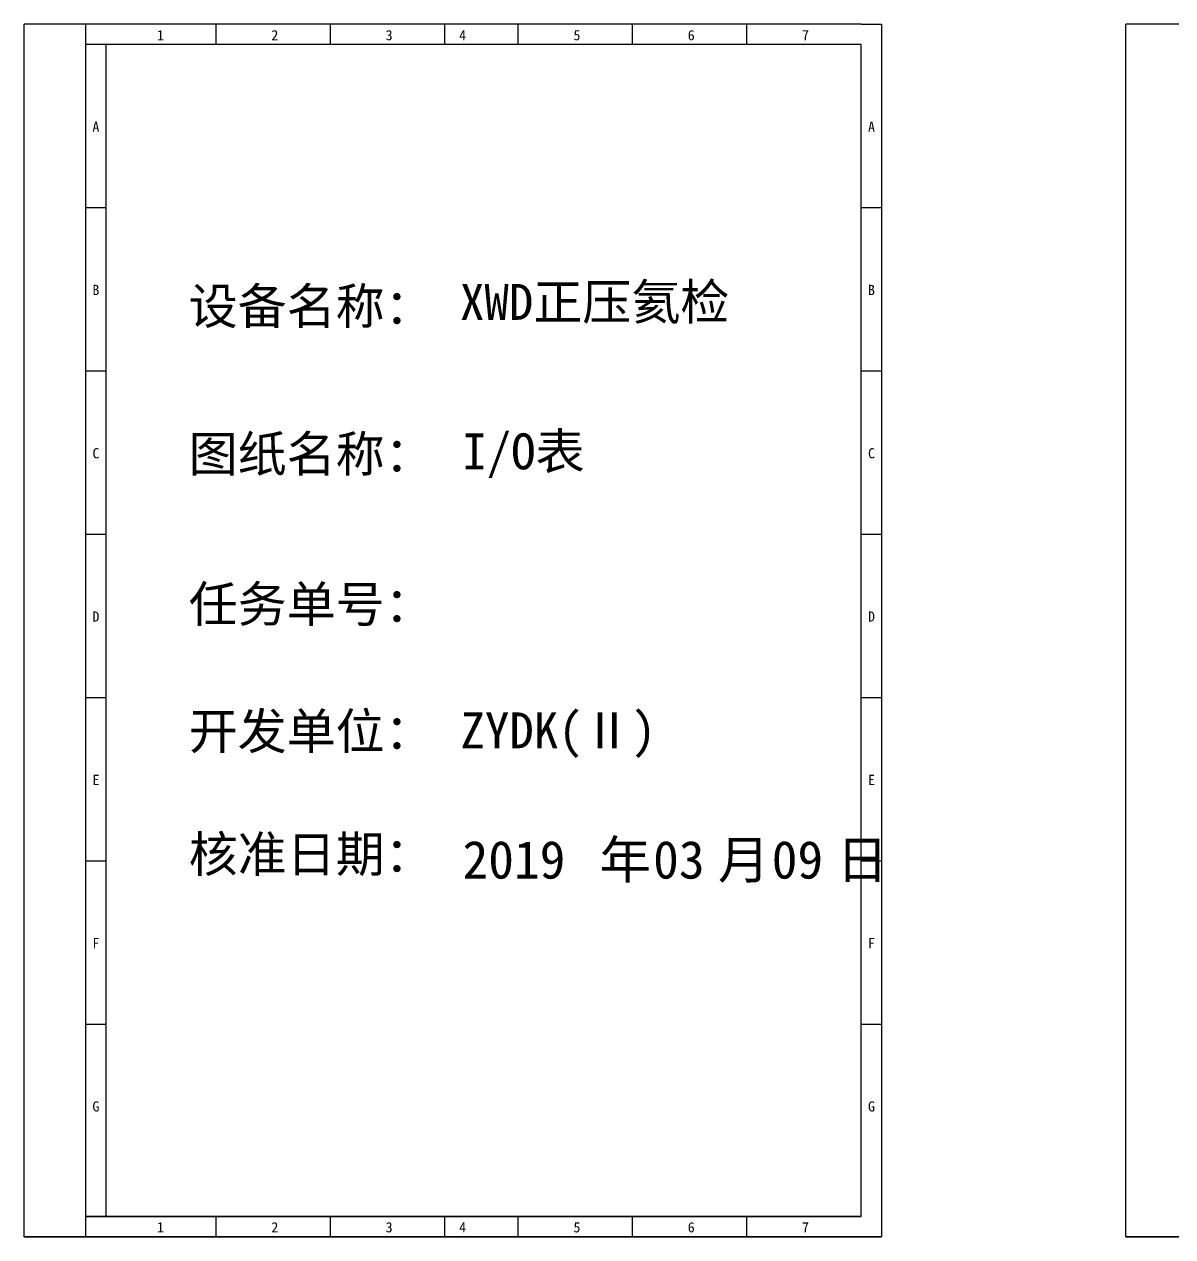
# Model space of a CAD drawing. Header units: millimetres. Extents: x -300 to 54435, y -106 to 60527.
# Drawn here: x 94.9 to 376.3, y 2160.9 to 2457.9 of the extents above; entities that cross this region are included whole.
import ezdxf

# ---------------------------------------------------------------- set-up
doc = ezdxf.new("R2010")
doc.units = ezdxf.units.MM
doc.layers.add('AE_BOR', color=1, linetype='Continuous')
doc.layers.add('电气图内容', color=7, linetype='Continuous')
doc.styles.get("Standard").update_dxf_attribs({"font": ''})
doc.styles.get('Standard').set_extended_font_data('SimSun')

msp = doc.modelspace()

# ---------------------------------------------------------------- linework, layer by layer
at = {"color": 7, "linetype": 'ByBlock'}
for p, q in [((109.906, 2457.899), (109.906, 2160.899)), ((299.906, 2452.899), (109.906, 2452.899)), ((114.906, 2452.899), (114.906, 2165.899)), ((109.906, 2165.899), (299.906, 2165.899)), ((299.906, 2165.899), (109.906, 2165.899))]:
    msp.add_line(p, q, dxfattribs=at)
for points in [[(141.906, 2452.899), (141.906, 2457.899)], [(169.906, 2452.899), (169.906, 2457.899)], [(197.906, 2452.899), (197.906, 2457.899)], [(215.906, 2452.899), (215.906, 2457.899)], [(243.906, 2452.899), (243.906, 2457.899)], [(271.906, 2452.899), (271.906, 2457.899)], [(119.906, 2452.899), (114.906, 2452.899)], [(119.906, 2452.899), (114.906, 2452.899)], [(299.906, 2165.899), (299.906, 2452.899)], [(114.906, 2412.899), (109.906, 2412.899)], [(304.906, 2412.899), (299.906, 2412.899)], [(114.906, 2372.899), (109.906, 2372.899)], [(304.906, 2372.899), (299.906, 2372.899)], [(114.906, 2332.899), (109.906, 2332.899)], [(304.906, 2332.899), (299.906, 2332.899)], [(114.906, 2292.899), (109.906, 2292.899)], [(304.906, 2292.899), (299.906, 2292.899)], [(114.906, 2252.899), (109.906, 2252.899)], [(304.906, 2252.899), (299.906, 2252.899)], [(114.906, 2212.899), (109.906, 2212.899)], [(304.906, 2212.899), (299.906, 2212.899)], [(141.906, 2160.899), (141.906, 2165.899)], [(169.906, 2160.899), (169.906, 2165.899)], [(197.906, 2160.899), (197.906, 2165.899)], [(215.906, 2160.899), (215.906, 2165.899)], [(243.906, 2160.899), (243.906, 2165.899)], [(271.906, 2160.899), (271.906, 2165.899)]]:
    msp.add_lwpolyline(points, dxfattribs=at)
at = {"layer": 'AE_BOR', "color": 7, "linetype": 'ByBlock'}
for p, q in [((94.906, 2160.899), (94.906, 2457.899)), ((114.906, 2457.899), (94.906, 2457.899)), ((299.906, 2457.899), (114.906, 2457.899)), ((299.906, 2457.899), (304.906, 2457.899)), ((304.906, 2457.899), (304.906, 2160.899)), ((364.734, 2160.899), (364.734, 2457.899)), ((384.734, 2457.899), (364.734, 2457.899)), ((304.906, 2160.899), (94.906, 2160.899)), ((94.906, 2160.899), (304.906, 2160.899)), ((574.734, 2160.899), (364.734, 2160.899)), ((364.734, 2160.899), (574.734, 2160.899))]:
    msp.add_line(p, q, dxfattribs=at)

# ---------------------------------------------------------------- texts
at = {"color": 7, "linetype": 'ByBlock', "char_height": 2.5, "attachment_point": 1}
for s, insert, width in [('{\\fKaiTi_GB2312|b0|i0|c134|p0;1}', (127.451, 2456.47), 11.7517), ('{\\fKaiTi_GB2312|b0|i0|c134|p0;2}', (155.451, 2456.47), 11.7517), ('{\\fKaiTi_GB2312|b0|i0|c134|p0;3}', (183.451, 2456.47), 11.7517), ('{\\fKaiTi_GB2312|b0|i0|c134|p0;4}', (201.451, 2456.47), 11.7517), ('{\\fKaiTi_GB2312|b0|i0|c134|p0;5}', (229.451, 2456.47), 11.7517), ('{\\fKaiTi_GB2312|b0|i0|c134|p0;6}', (257.451, 2456.47), 11.7517), ('{\\fKaiTi_GB2312|b0|i0|c134|p0;7}', (285.451, 2456.47), 11.7517), ('{\\fKaiTi_GB2312|b0|i0|c134|p0;A}', (111.614, 2434.07), 5), ('{\\fKaiTi_GB2312|b0|i0|c134|p0;A}', (301.614, 2434.07), 5), ('{\\fKaiTi_GB2312|b0|i0|c134|p0;B}', (111.614, 2394.07), 5), ('{\\fKaiTi_GB2312|b0|i0|c134|p0;B}', (301.614, 2394.07), 5), ('{\\fKaiTi_GB2312|b0|i0|c134|p0;C}', (111.614, 2354.07), 5), ('{\\fKaiTi_GB2312|b0|i0|c134|p0;C}', (301.614, 2354.07), 5), ('{\\fKaiTi_GB2312|b0|i0|c134|p0;D}', (111.614, 2314.07), 5), ('{\\fKaiTi_GB2312|b0|i0|c134|p0;D}', (301.614, 2314.07), 5), ('{\\fKaiTi_GB2312|b0|i0|c134|p0;E}', (111.614, 2274.07), 5), ('{\\fKaiTi_GB2312|b0|i0|c134|p0;E}', (301.614, 2274.07), 5), ('{\\fKaiTi_GB2312|b0|i0|c134|p0;F}', (111.614, 2234.07), 5), ('{\\fKaiTi_GB2312|b0|i0|c134|p0;F}', (301.614, 2234.07), 5), ('{\\fKaiTi_GB2312|b0|i0|c134|p0;G}', (111.614, 2194.07), 5), ('{\\fKaiTi_GB2312|b0|i0|c134|p0;G}', (301.614, 2194.07), 5), ('{\\fKaiTi_GB2312|b0|i0|c134|p0;1}', (127.451, 2164.47), 11.7517), ('{\\fKaiTi_GB2312|b0|i0|c134|p0;2}', (155.451, 2164.47), 11.7517), ('{\\fKaiTi_GB2312|b0|i0|c134|p0;3}', (183.451, 2164.47), 11.7517), ('{\\fKaiTi_GB2312|b0|i0|c134|p0;4}', (201.451, 2164.47), 11.7517), ('{\\fKaiTi_GB2312|b0|i0|c134|p0;5}', (229.451, 2164.47), 11.7517), ('{\\fKaiTi_GB2312|b0|i0|c134|p0;6}', (257.451, 2164.47), 11.7517), ('{\\fKaiTi_GB2312|b0|i0|c134|p0;7}', (285.451, 2164.47), 11.7517)]:
    msp.add_mtext(s, dxfattribs=dict(at, insert=insert, width=width))
at = {"color": 7, "lineweight": 211, "insert": (202.217, 2357.681), "char_height": 8.8, "width": 113.79098, "attachment_point": 1}
msp.add_mtext('{\\fSimSun|b1|i0|c134|p2;\\C256;I/O表}', dxfattribs=at)
at = {"layer": '电气图内容'}
for s, height, p in [('2019', 9.2619, (202.279, 2248.627)), ('年', 9.262, (235.798, 2248.627)), ('03', 9.2619, (248.971, 2248.627)), ('月', 9.262, (264.849, 2248.627)), ('09', 9.2619, (278.021, 2248.627)), ('日', 9.262, (293.899, 2248.627))]:
    msp.add_text(s, height=height, dxfattribs=at).set_placement(p)
at = {"layer": '电气图内容', "color": 7, "char_height": 8.8, "attachment_point": 1}
for s, insert in [('设备名称：', (135.193, 2393.259)), ('XWD正压氦检', (201.653, 2394.295)), ('图纸名称：', (135.193, 2357.059)), ('任务单号：', (135.193, 2320.256)), ('开发单位：', (135.193, 2289.14)), ('{\\C256;ZYDK(Ⅱ)}', (201.773, 2289.336)), ('核准日期：', (135.193, 2259.035))]:
    msp.add_mtext(s, dxfattribs=dict(at, insert=insert))

doc.saveas('drawing.dxf')
